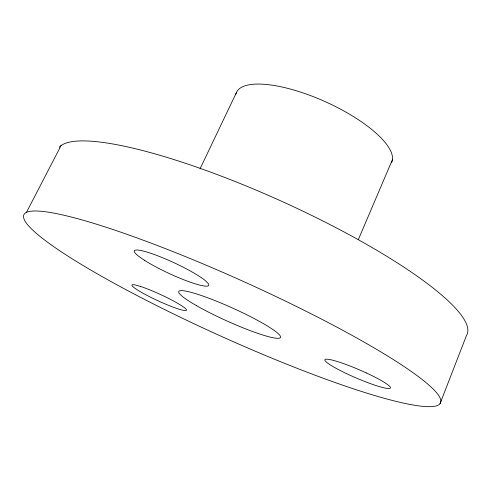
<?xml version="1.0" encoding="UTF-8"?>
<svg xmlns="http://www.w3.org/2000/svg" width="491" height="491" viewBox="0 0 491 491"><rect width="100%" height="100%" fill="white"/><g stroke="black" fill="none" stroke-linecap="round" stroke-linejoin="round"><path stroke-width="0.74" d="M440.028 403.694A228.573 29.546 24.3 0 0 144.489 240.658A228.573 29.546 24.3 0 0 112.065 282.141A228.573 29.546 24.3 0 0 440.028 403.694L466.45 335.58A224.596 45.104 24.3 0 0 290.083 205.14A224.596 45.104 24.3 0 0 59.202 147.257M358.301 239.688L392.487 159.501M200.015 168.873L236.288 92.879M26.446 212.394L61.056 145.582M235.889 94.155A85.152 28.122 24.3 0 1 322.986 100.661A85.152 28.122 24.3 0 1 391.732 162.411M140.432 286.4L135.866 285.093A29.982 3.363 24.8 0 0 156.113 299.891A29.982 3.363 24.8 0 0 185.009 308.164A29.982 3.363 24.8 0 0 140.432 286.4M366.255 372.908L357.454 369.017A35.69 4.37 23.3 0 0 327.933 363.303A35.69 4.37 23.3 0 0 382.784 387.534A35.69 4.37 23.3 0 0 366.255 372.908M144.342 260.224L138.763 256.357A41.029 5.904 24.9 0 1 154.898 254.743A41.029 5.904 24.9 0 1 205.496 280.778L208.337 283.712A41.029 5.904 24.9 0 1 187.985 281.361A41.029 5.904 24.9 0 1 144.342 260.224M196.676 305.746A55.796 7.04 24.3 0 0 279.753 338.047A55.796 7.04 24.3 0 0 212.511 299.614A55.796 7.04 24.3 0 0 196.676 305.746"/></g></svg>
